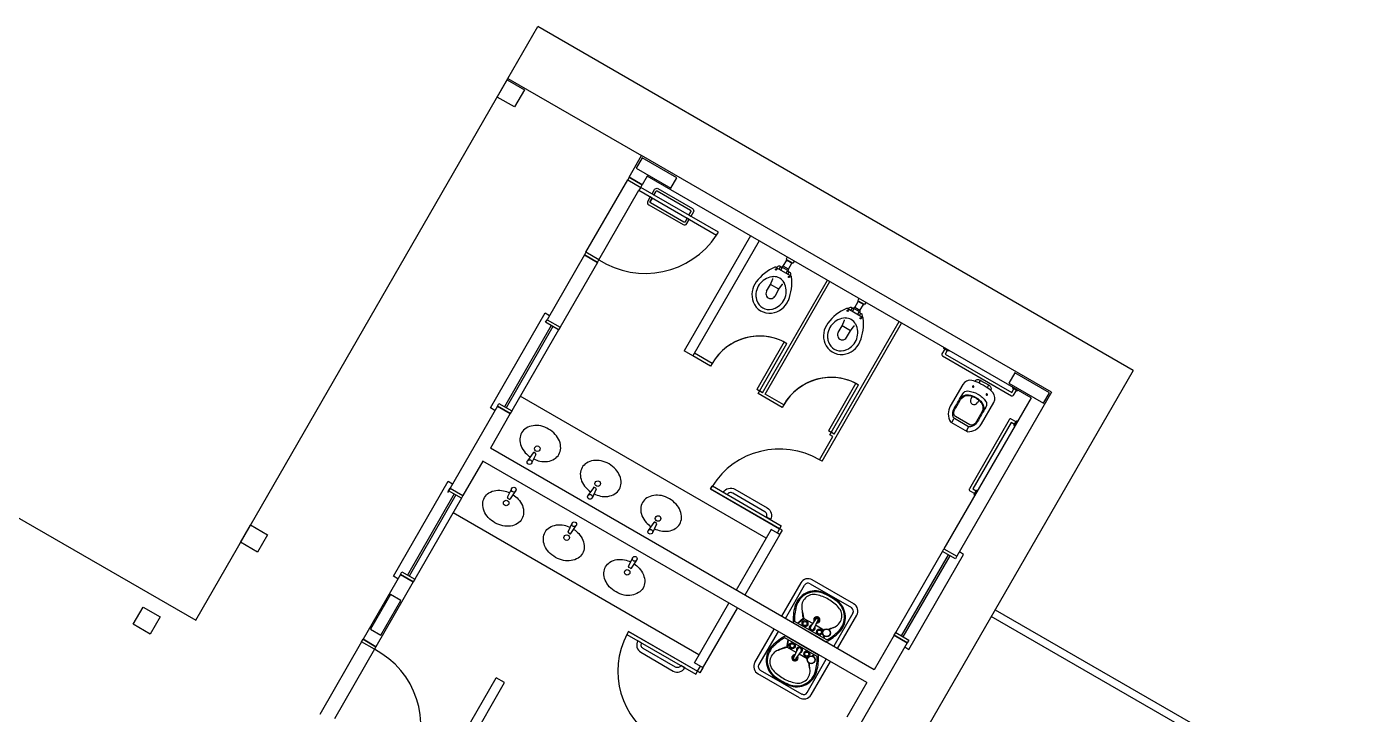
# Model space of a CAD drawing. Extents: x 175 to 700, y 53 to 250.
# Drawn here: x 339.76 to 353.13, y 101.4 to 108.3 of the extents above; entities that cross this region are included whole.
import ezdxf

# ---------------------------------------------------------------- set-up
doc = ezdxf.new("R2010")
doc.units = 0
doc.header["$LTSCALE"] = 2
doc.set_wipeout_variables(frame=1)
doc.linetypes.add('DASHDOT', pattern=[25.4, 12.7, -6.35, 0, -6.35])
for name, color, linetype in [('A-BARRA', 2, 'CONTINUOUS'), ('A-JANEL', 3, 'CONTINUOUS'), ('A-PARED', 5, 'CONTINUOUS'), ('A-PAREDE', 5, 'CONTINUOUS'), ('A-PILAR_EIXO', 5, 'DASHDOT'), ('A-PISOS-NIVEL', 1, 'CONTINUOUS'), ('A-WC', 1, 'CONTINUOUS'), ('ARQ-ALV-CORTE', 5, 'CONTINUOUS'), ('ARQ-ALV-VISTA2', 2, 'CONTINUOUS'), ('ARQ-BNC-VISTA', 1, 'CONTINUOUS'), ('ARQ-ESQ-CORTE', 3, 'CONTINUOUS'), ('ARQ-ESQ-VISTA1', 2, 'CONTINUOUS'), ('ARQ-ESQ-VISTA2', 1, 'CONTINUOUS'), ('PAG', 1, 'CONTINUOUS')]:
    doc.layers.add(name, color=color, linetype=linetype)

msp = doc.modelspace()

# ---------------------------------------------------------------- linework, layer by layer
at = {"layer": 'A-BARRA', "color": 251}
for points in [[(347.194, 103.47, -0.414214), (347.225, 103.354), (347.225, 103.354), (347.186, 103.377, 0.414214), (347.171, 103.431), (346.847, 103.619, 0.414214), (346.792, 103.604), (346.753, 103.626), (346.753, 103.626, -0.414214), (346.869, 103.658)], [(346.25, 101.834, 0.414214), (346.366, 101.865), (346.366, 101.865), (346.327, 101.888, -0.414214), (346.273, 101.873), (345.948, 102.061, -0.414214), (345.933, 102.115), (345.894, 102.138), (345.894, 102.138, 0.414214), (345.926, 102.022)]]:
    msp.add_lwpolyline(points, format="xyb", close=True, dxfattribs=at)
at = {"layer": 'A-JANEL', "color": 251}
for p, q in [((344.984, 105.358), (345.114, 105.283)), ((348.968, 103.059), (349.098, 102.985))]:
    msp.add_line(p, q, dxfattribs=at)
at = {"layer": 'A-PARED', "color": 251}
msp.add_lwpolyline([(344.755, 107.665), (344.655, 107.492), (344.482, 107.592), (344.582, 107.765)], close=True, dxfattribs=at)
at = {"layer": 'A-PAREDE', "color": 251}
for p, q in [((345.808, 106.787), (345.933, 107.004)), ((350.048, 104.63), (345.933, 107.004)), ((345.938, 106.712), (345.808, 106.787)), ((345.938, 106.712), (345.808, 106.787)), ((345.988, 106.799), (345.938, 106.712)), ((345.988, 106.799), (345.938, 106.712)), ((349.843, 104.575), (345.988, 106.799)), ((345.358, 106.008), (344.984, 105.358)), ((345.488, 105.933), (345.114, 105.283)), ((345.488, 105.933), (345.358, 106.008)), ((345.488, 105.933), (345.358, 106.008)), ((344.984, 105.358), (345.114, 105.283)), ((349.843, 104.575), (348.968, 103.059)), ((350.048, 104.63), (349.098, 102.985)), ((348.269, 101.847), (344.414, 104.07)), ((348.194, 101.717), (344.339, 103.94)), ((348.968, 103.059), (349.098, 102.985)), ((343.51, 102.803), (343.135, 102.153)), ((343.64, 102.728), (343.265, 102.078)), ((343.51, 102.803), (343.64, 102.728)), ((343.265, 102.078), (343.135, 102.153))]:
    msp.add_line(p, q, dxfattribs=at)
for points in [[(346.285, 106.783), (345.938, 106.983), (345.878, 106.879), (346.225, 106.679)], [(350.027, 104.625), (349.681, 104.825), (349.621, 104.721), (349.967, 104.521)], [(343.314, 102.194), (343.514, 102.54), (343.41, 102.6), (343.21, 102.254)], [(340.926, 102.476), (341.099, 102.376), (340.999, 102.203), (340.826, 102.303)]]:
    msp.add_lwpolyline(points, close=True, dxfattribs=at)
at = {"layer": 'A-PILAR_EIXO', "color": 251}
msp.add_lwpolyline([(342.177, 103.199), (342.077, 103.026), (341.904, 103.126), (342.004, 103.299)], close=True, dxfattribs=at)
at = {"layer": 'A-PISOS-NIVEL', "color": 251}
for p, q in [((344.59, 107.778), (344.89, 108.298)), ((350.867, 104.85), (344.89, 108.298)), ((341.455, 102.343), (344.59, 107.778)), ((344.59, 107.778), (345.933, 107.004)), ((350.867, 104.85), (348.044, 99.956)), ((338.118, 104.268), (341.455, 102.343)), ((349.481, 102.447), (364.758, 93.667)), ((364.758, 93.547), (349.443, 102.382))]:
    msp.add_line(p, q, dxfattribs=at)
at = {"layer": 'A-WC', "color": 251}
for p, q in [((347.744, 103.939), (348.543, 105.325)), ((346.625, 104.892), (346.448, 104.995)), ((346.64, 104.918), (346.463, 105.021)), ((346.64, 104.918), (346.625, 104.892)), ((347.718, 103.954), (347.851, 104.185)), ((347.744, 103.939), (347.718, 103.954)), ((347.344, 103.246), (346.625, 103.661)), ((346.625, 103.661), (347.318, 103.261)), ((346.643, 103.69), (347.335, 103.291)), ((347.318, 103.261), (347.293, 103.218)), ((347.344, 103.246), (347.315, 103.195)), ((347.335, 103.291), (347.318, 103.261)), ((345.801, 102.231), (345.784, 102.201)), ((345.784, 102.201), (346.477, 101.802)), ((345.801, 102.231), (346.494, 101.832)), ((346.52, 101.817), (345.801, 102.231)), ((346.477, 101.802), (346.494, 101.832)), ((346.494, 101.832), (346.523, 101.882)), ((346.52, 101.817), (346.549, 101.867))]:
    msp.add_line(p, q, dxfattribs=at)
msp.add_arc((347.117, 104.644), 0.55, 60.0228, 150.0228, dxfattribs=at)
at = {"layer": 'ARQ-ALV-CORTE', "color": 251}
for p, q in [((345.808, 106.787), (345.938, 106.712)), ((343.51, 102.803), (343.64, 102.728)), ((343.12, 102.127), (342.7, 101.399)), ((343.25, 102.052), (342.848, 101.355)), ((343.135, 102.153), (343.265, 102.078))]:
    msp.add_line(p, q, dxfattribs=at)
msp.add_lwpolyline([(343.265, 102.078), (343.25, 102.052), (343.12, 102.127), (343.135, 102.153)], close=True, dxfattribs=at)
msp.add_arc((342.852, 101.285), 0.864, 333.8638, 62.5601, dxfattribs=at)
at = {"layer": 'ARQ-ALV-VISTA2', "color": 251, "ltscale": 0.1}
for p, q in [((347.027, 106.199), (346.361, 105.045)), ((347.114, 106.149), (346.448, 104.995)), ((347.354, 105.895), (347.389, 105.956)), ((347.395, 105.987), (347.384, 105.967)), ((347.385, 105.964), (347.387, 105.963)), ((347.387, 105.963), (347.386, 105.96)), ((347.386, 105.957), (347.444, 105.924)), ((347.387, 105.963), (347.448, 105.928)), ((347.406, 105.865), (347.441, 105.926)), ((347.448, 105.928), (347.446, 105.925)), ((347.448, 105.928), (347.45, 105.926)), ((347.465, 105.947), (347.453, 105.927)), ((347.251, 105.769), (347.25, 105.772)), ((347.283, 105.883), (347.28, 105.885)), ((347.283, 105.883), (347.431, 105.798)), ((347.314, 105.865), (347.327, 105.889)), ((347.345, 105.879), (347.316, 105.895)), ((347.331, 105.855), (347.345, 105.879)), ((347.345, 105.879), (347.347, 105.883)), ((347.399, 105.853), (347.347, 105.883)), ((347.406, 105.865), (347.354, 105.895)), ((347.383, 105.826), (347.397, 105.849)), ((347.397, 105.849), (347.399, 105.853)), ((347.397, 105.849), (347.425, 105.833)), ((347.4, 105.816), (347.414, 105.839)), ((347.431, 105.798), (347.434, 105.796)), ((347.147, 104.626), (347.798, 105.755)), ((347.173, 104.611), (347.824, 105.74)), ((347.173, 104.611), (347.824, 105.74)), ((347.187, 105.644), (347.227, 105.712)), ((347.227, 105.712), (347.251, 105.769)), ((347.311, 105.663), (347.227, 105.712)), ((347.272, 105.595), (347.311, 105.663)), ((347.311, 105.663), (347.348, 105.713)), ((347.348, 105.713), (347.351, 105.713)), ((348.073, 105.481), (348.108, 105.541)), ((348.114, 105.572), (348.103, 105.552)), ((348.104, 105.55), (348.106, 105.548)), ((348.106, 105.548), (348.105, 105.545)), ((348.105, 105.543), (348.163, 105.51)), ((348.106, 105.548), (348.167, 105.513)), ((348.125, 105.451), (348.16, 105.511)), ((348.167, 105.513), (348.165, 105.511)), ((348.167, 105.513), (348.169, 105.512)), ((348.184, 105.532), (348.172, 105.512)), ((348.002, 105.469), (347.999, 105.47)), ((348.002, 105.469), (348.15, 105.383)), ((348.033, 105.451), (348.046, 105.474)), ((348.064, 105.464), (348.035, 105.48)), ((348.05, 105.441), (348.064, 105.464)), ((348.064, 105.464), (348.066, 105.469)), ((348.118, 105.439), (348.066, 105.468)), ((348.125, 105.451), (348.073, 105.481)), ((348.102, 105.411), (348.115, 105.434)), ((348.115, 105.434), (348.118, 105.439)), ((348.115, 105.434), (348.144, 105.418)), ((348.119, 105.401), (348.133, 105.424)), ((348.15, 105.383), (348.153, 105.381)), ((347.866, 104.211), (348.517, 105.34)), ((347.906, 105.229), (347.946, 105.297)), ((347.946, 105.297), (347.97, 105.354)), ((348.03, 105.248), (347.946, 105.297)), ((347.97, 105.354), (347.969, 105.357)), ((347.991, 105.18), (348.03, 105.248)), ((348.03, 105.248), (348.067, 105.298)), ((348.067, 105.298), (348.07, 105.298)), ((347.365, 105.135), (347.091, 104.659)), ((347.102, 104.618), (347.391, 105.12)), ((347.365, 105.135), (347.391, 105.12)), ((346.448, 104.995), (346.361, 105.045)), ((348.084, 104.72), (347.81, 104.244)), ((347.821, 104.203), (348.11, 104.705)), ((348.084, 104.72), (348.11, 104.705)), ((347.147, 104.626), (347.091, 104.659)), ((347.147, 104.626), (347.091, 104.659)), ((347.344, 104.478), (347.102, 104.618)), ((347.147, 104.626), (347.117, 104.644)), ((347.359, 104.504), (347.173, 104.611)), ((344.484, 104.492), (344.009, 103.669)), ((344.484, 104.492), (344.614, 104.417)), ((344.484, 104.492), (344.614, 104.417)), ((347.359, 104.504), (347.344, 104.478)), ((344.614, 104.417), (344.414, 104.07)), ((347.866, 104.211), (347.81, 104.244)), ((347.866, 104.211), (347.81, 104.244)), ((347.851, 104.185), (347.821, 104.203)), ((347.866, 104.211), (347.836, 104.229)), ((344.339, 103.94), (344.139, 103.594)), ((344.842, 104.023), (344.787, 103.942)), ((344.871, 104.007), (344.828, 103.918)), ((344.868, 104.017), (344.853, 104.026)), ((344.009, 103.669), (343.984, 103.625)), ((344.009, 103.669), (344.139, 103.594)), ((344.009, 103.669), (344.139, 103.594)), ((344.009, 103.669), (344.139, 103.594)), ((344.586, 103.577), (344.628, 103.665)), ((344.615, 103.56), (344.669, 103.642)), ((345.448, 103.673), (345.393, 103.593)), ((345.477, 103.657), (345.435, 103.569)), ((345.474, 103.667), (345.459, 103.676)), ((346.625, 103.661), (346.64, 103.687)), ((346.64, 103.687), (346.625, 103.661)), ((346.64, 103.687), (346.641, 103.686)), ((344.604, 103.558), (344.589, 103.566)), ((345.194, 103.23), (345.236, 103.318)), ((345.222, 103.213), (345.277, 103.294)), ((346.055, 103.324), (345.999, 103.243)), ((346.083, 103.307), (346.041, 103.219)), ((346.08, 103.317), (346.065, 103.326)), ((347.233, 103.253), (346.883, 102.646)), ((347.319, 103.203), (347.233, 103.253)), ((345.212, 103.211), (345.197, 103.219)), ((347.319, 103.203), (346.969, 102.596)), ((345.802, 102.883), (345.843, 102.971)), ((345.82, 102.864), (345.805, 102.872)), ((345.83, 102.866), (345.885, 102.947)), ((347.53, 102.717), (347.338, 102.384)), ((347.624, 102.71), (348.039, 102.47)), ((348.062, 102.509), (347.646, 102.749)), ((347.377, 102.361), (347.569, 102.695)), ((346.462, 101.917), (346.808, 102.516)), ((346.545, 101.86), (346.894, 102.466)), ((347.456, 102.316), (347.783, 102.127)), ((347.791, 102.145), (347.467, 102.332)), ((347.497, 102.315), (347.559, 102.368)), ((347.498, 102.315), (347.565, 102.359)), ((347.651, 102.31), (347.565, 102.359)), ((347.63, 102.28), (347.685, 102.358)), ((347.665, 102.26), (347.705, 102.346)), ((348.054, 102.415), (347.862, 102.082)), ((347.901, 102.059), (348.093, 102.393)), ((347.07, 101.92), (347.263, 102.254)), ((347.302, 102.231), (347.109, 101.898)), ((347.696, 101.981), (347.372, 102.167)), ((347.381, 102.186), (347.708, 101.997)), ((347.762, 102.245), (347.68, 102.293)), ((347.757, 102.165), (347.767, 102.182)), ((347.761, 102.171), (347.762, 102.186)), ((347.761, 102.163), (347.771, 102.18)), ((347.764, 102.176), (347.765, 102.183)), ((348.469, 102.193), (348.269, 101.847)), ((348.599, 102.118), (348.469, 102.193)), ((348.469, 102.193), (348.599, 102.118)), ((348.599, 102.118), (348.469, 102.193)), ((347.402, 102.15), (347.387, 102.07)), ((347.403, 102.15), (347.398, 102.069)), ((347.484, 102.02), (347.398, 102.069)), ((347.499, 102.053), (347.459, 101.966)), ((347.534, 102.033), (347.479, 101.955)), ((348.599, 102.118), (348.124, 101.295)), ((346.549, 101.867), (346.462, 101.917)), ((347.595, 101.955), (347.513, 102.003)), ((347.594, 101.618), (347.787, 101.952)), ((347.826, 101.929), (347.633, 101.596)), ((347.659, 101.994), (347.646, 101.985)), ((347.656, 101.988), (347.65, 101.984)), ((347.663, 102), (347.653, 101.983)), ((347.666, 101.998), (347.656, 101.981)), ((343.805, 100.612), (344.471, 101.767)), ((344.557, 101.717), (344.471, 101.767)), ((347.517, 101.565), (347.101, 101.804)), ((347.124, 101.843), (347.54, 101.603)), ((343.891, 100.562), (344.557, 101.717)), ((348.194, 101.717), (347.994, 101.37))]:
    msp.add_line(p, q, dxfattribs=at)
at = {"layer": 'ARQ-ALV-VISTA2', "color": 251}
for points in [[(345.923, 106.686), (345.938, 106.712), (345.808, 106.787), (345.793, 106.761)], [(346.685, 106.206), (346.703, 106.237), (345.923, 106.686), (345.905, 106.656)], [(345.488, 105.933), (345.503, 105.959), (345.373, 106.034), (345.358, 106.008)]]:
    msp.add_lwpolyline(points, close=True, dxfattribs=at)
at = {"layer": 'ARQ-ALV-VISTA2', "color": 251, "ltscale": 0.1}
for points in [[(349.02, 105.05, -0.414214), (349.006, 105.046), (348.971, 105.066, -0.414214), (348.968, 105.08), (349.02, 105.05)], [(349.713, 104.65, -0.414214), (349.699, 104.647), (349.664, 104.667, -0.414214), (349.661, 104.68), (349.713, 104.65)], [(349.678, 104.289, -0.414214), (349.674, 104.303), (349.694, 104.338, -0.414214), (349.708, 104.341), (349.678, 104.289)], [(344.849, 103.961, 0.059992), (344.911, 103.939, 0.087531), (344.988, 103.936, 0.105501), (345.058, 103.961, 0.123031), (345.102, 104.007, 0.123031), (345.12, 104.069, 0.105501), (345.107, 104.142, 0.087531), (345.066, 104.207, 0.07802), (344.999, 104.261, 0.07802), (344.919, 104.292, 0.087531), (344.842, 104.295, 0.105501), (344.773, 104.27, 0.123031), (344.728, 104.224, 0.123031), (344.711, 104.162, 0.105501), (344.723, 104.089, 0.087531), (344.764, 104.024, 0.059024), (344.813, 103.981, 0.07802)], [(345.455, 103.611, 0.059992), (345.518, 103.589, 0.087531), (345.594, 103.586, 0.105501), (345.664, 103.612, 0.123031), (345.709, 103.658, 0.123031), (345.726, 103.719, 0.105501), (345.713, 103.792, 0.087531), (345.673, 103.857, 0.07802), (345.606, 103.911, 0.07802), (345.526, 103.942, 0.087531), (345.449, 103.945, 0.105501), (345.379, 103.92, 0.123031), (345.335, 103.874, 0.123031), (345.317, 103.813, 0.105501), (345.33, 103.74, 0.087531), (345.371, 103.675, 0.059024), (345.42, 103.632, 0.07802)], [(344.643, 103.602, -0.059992), (344.693, 103.559, -0.087531), (344.735, 103.494, -0.105501), (344.748, 103.421, -0.123031), (344.731, 103.36, -0.123031), (344.687, 103.314, -0.105501), (344.617, 103.288, -0.087531), (344.54, 103.29, -0.07802), (344.46, 103.321, -0.07802), (344.393, 103.374, -0.087531), (344.351, 103.439, -0.105501), (344.338, 103.512, -0.123031), (344.355, 103.574, -0.123031), (344.399, 103.62, -0.105501), (344.469, 103.646, -0.087531), (344.546, 103.643, -0.059024), (344.607, 103.623, -0.07802)], [(349.278, 103.597, -0.414214), (349.274, 103.61), (349.294, 103.645, -0.414214), (349.308, 103.648), (349.278, 103.597)], [(346.061, 103.261, 0.059992), (346.124, 103.24, 0.087531), (346.201, 103.237, 0.105501), (346.271, 103.262, 0.123031), (346.315, 103.308, 0.123031), (346.333, 103.369, 0.105501), (346.32, 103.442, 0.087531), (346.279, 103.507, 0.07802), (346.212, 103.562, 0.07802), (346.132, 103.593, 0.087531), (346.055, 103.595, 0.105501), (345.985, 103.57, 0.123031), (345.941, 103.524, 0.123031), (345.923, 103.463, 0.105501), (345.936, 103.39, 0.087531), (345.977, 103.325, 0.059024), (346.026, 103.282, 0.07802)], [(345.251, 103.255, -0.059992), (345.301, 103.212, -0.087531), (345.342, 103.147, -0.105501), (345.356, 103.074, -0.123031), (345.339, 103.013, -0.123031), (345.295, 102.967, -0.105501), (345.225, 102.941, -0.087531), (345.148, 102.943, -0.07802), (345.068, 102.974, -0.07802), (345, 103.027, -0.087531), (344.959, 103.092, -0.105501), (344.946, 103.165, -0.123031), (344.963, 103.227, -0.123031), (345.007, 103.273, -0.105501), (345.077, 103.299, -0.087531), (345.154, 103.296, -0.059024), (345.215, 103.275, -0.07802)], [(345.859, 102.908, -0.059992), (345.909, 102.865, -0.087531), (345.95, 102.8, -0.105501), (345.964, 102.727, -0.123031), (345.947, 102.666, -0.123031), (345.902, 102.62, -0.105501), (345.833, 102.594, -0.087531), (345.756, 102.596, -0.07802), (345.676, 102.627, -0.07802), (345.608, 102.68, -0.087531), (345.567, 102.745, -0.105501), (345.554, 102.818, -0.123031), (345.571, 102.88, -0.123031), (345.615, 102.926, -0.105501), (345.685, 102.952, -0.087531), (345.761, 102.949, -0.059024), (345.823, 102.928, -0.07802)]]:
    msp.add_lwpolyline(points, format="xyb", dxfattribs=at)
for points in [[(344.629, 104.443), (344.614, 104.417), (344.484, 104.492), (344.499, 104.518)], [(344.139, 103.594), (344.124, 103.568), (343.994, 103.643), (344.009, 103.669)], [(348.614, 102.144), (348.599, 102.118), (348.469, 102.193), (348.484, 102.219)]]:
    msp.add_lwpolyline(points, close=True, dxfattribs=at)
for centre, radius in [((347.283, 105.862), 0.00682), ((347.413, 105.787), 0.00682), ((348.002, 105.448), 0.00682), ((348.132, 105.373), 0.00682), ((344.885, 104.064), 0.0278), ((344.807, 103.93), 0.024), ((344.649, 103.653), 0.024), ((345.492, 103.714), 0.0278), ((344.572, 103.519), 0.0278), ((345.414, 103.581), 0.024), ((346.098, 103.364), 0.0278), ((345.256, 103.306), 0.024), ((346.02, 103.231), 0.024), ((345.18, 103.172), 0.0278), ((345.864, 102.959), 0.024), ((345.788, 102.824), 0.0278), ((347.573, 102.309), 0.03), ((347.573, 102.309), 0.02), ((347.718, 102.225), 0.03), ((347.718, 102.225), 0.02), ((347.789, 102.216), 0.04), ((347.789, 102.216), 0.037), ((347.445, 102.088), 0.03), ((347.445, 102.088), 0.02), ((347.591, 102.004), 0.03), ((347.591, 102.004), 0.02), ((347.634, 101.947), 0.04), ((347.634, 101.947), 0.037)]:
    msp.add_circle(centre, radius, dxfattribs=at)
for centre, radius, start, end in [((347.386, 105.966), 0.002, 150.0228, 240.0228), ((347.387, 105.959), 0.002, 150.0228, 240.0228), ((347.445, 105.926), 0.002, 240.0228, 330.0228), ((347.451, 105.928), 0.002, 240.0228, 330.0228), ((347.267, 105.603), 0.187, 92.7027, 185.7713), ((347.466, 105.442), 0.484, 113.7805, 142.3423), ((347.263, 105.678), 0.112, 60.0228, 92.7027), ((347.276, 105.877), 0.00909, 60.0228, 119.0053), ((347.501, 105.459), 0.477, 113.8624, 117.241), ((347.312, 105.887), 0.00909, 60.0228, 113.8624), ((347.263, 105.678), 0.112, 27.3429, 60.0228), ((347.351, 105.889), 0.00697, 60.0228, 240.0228), ((347.402, 105.859), 0.00697, 240.0228, 60.0228), ((346.958, 105.736), 0.484, 337.7033, 6.3682), ((347.42, 105.825), 0.00909, 6.1832, 60.0228), ((346.955, 105.774), 0.477, 2.8046, 6.1832), ((347.429, 105.788), 0.00909, 6.3586, 60.0228), ((347.248, 105.611), 0.208, 142.3423, 200.9207), ((347.229, 105.619), 0.0486, 150.0228, 330.0228), ((347.197, 105.644), 0.187, 294.2742, 27.3429), ((347.217, 105.597), 0.174, 200.4995, 276.9109), ((347.24, 105.6), 0.159, 185.7713, 198.6929), ((347.214, 105.592), 0.132, 198.6929, 240.0228), ((347.213, 105.631), 0.208, 276.9109, 337.7033), ((348.105, 105.551), 0.002, 150.0228, 240.0228), ((348.106, 105.544), 0.002, 150.0228, 240.0228), ((348.164, 105.512), 0.002, 240.0228, 330.0228), ((348.17, 105.513), 0.002, 240.0228, 330.0228), ((347.214, 105.592), 0.132, 240.0228, 281.3527), ((347.208, 105.619), 0.159, 281.3527, 294.2742), ((347.986, 105.189), 0.187, 92.7027, 185.7713), ((348.185, 105.028), 0.484, 113.7805, 142.3423), ((347.982, 105.263), 0.112, 60.0228, 92.7027), ((347.995, 105.462), 0.00909, 60.0228, 119.0053), ((348.22, 105.044), 0.477, 113.8624, 117.241), ((348.031, 105.472), 0.00909, 60.0228, 113.8624), ((348.07, 105.475), 0.00697, 60.0228, 240.0228), ((348.121, 105.445), 0.00697, 240.0228, 60.0228), ((347.677, 105.321), 0.484, 337.7033, 6.3682), ((348.139, 105.41), 0.00909, 6.1832, 60.0228), ((347.674, 105.36), 0.477, 2.8046, 6.1832), ((348.148, 105.374), 0.00909, 6.3586, 60.0228), ((347.967, 105.196), 0.208, 142.3423, 200.9207), ((347.916, 105.229), 0.187, 294.2742, 27.3429), ((347.982, 105.263), 0.112, 27.3429, 60.0228), ((347.936, 105.183), 0.174, 200.4995, 276.9109), ((347.959, 105.186), 0.159, 185.7713, 198.6929), ((347.933, 105.177), 0.132, 198.6929, 240.0228), ((347.948, 105.204), 0.0486, 150.0228, 330.0228), ((347.932, 105.216), 0.208, 276.9109, 337.7033), ((347.933, 105.177), 0.132, 240.0228, 281.3527), ((347.927, 105.204), 0.159, 281.3527, 294.2742), ((347.836, 104.229), 0.55, 60.0228, 150.0228), ((347.836, 104.229), 0.55, 63.1496, 150.0228), ((344.849, 104.019), 0.008, 59.9451, 145.5915), ((344.864, 104.01), 0.008, 334.2986, 59.9451), ((345.455, 103.669), 0.008, 59.9451, 145.5915), ((345.47, 103.66), 0.008, 334.2986, 59.9451), ((344.593, 103.573), 0.008, 154.7065, 240.3529), ((344.608, 103.565), 0.008, 240.3529, 325.9994), ((346.061, 103.319), 0.008, 59.9451, 145.5915), ((346.076, 103.311), 0.008, 334.2986, 59.9451), ((345.201, 103.226), 0.008, 154.7065, 240.3529), ((345.216, 103.218), 0.008, 240.3529, 325.9994), ((345.809, 102.879), 0.008, 154.7065, 240.3529), ((345.824, 102.871), 0.008, 240.3529, 325.9994), ((347.604, 102.675), 0.085, 60.0228, 150.0228), ((347.604, 102.675), 0.04, 60.0228, 150.0228), ((347.675, 102.427), 0.21, 68.1482, 165.1343), ((347.677, 102.428), 0.2, 67.9079, 164.7411), ((347.663, 102.479), 0.123, 77.6098, 190.5825), ((347.598, 102.185), 0.424, 60.0228, 77.6098), ((347.532, 102.07), 0.587, 60.0228, 67.9079), ((347.532, 102.07), 0.595, 60.0228, 68.1482), ((347.532, 102.07), 0.587, 52.1377, 60.0228), ((347.532, 102.07), 0.595, 51.8974, 60.0228), ((347.972, 102.348), 0.518, 165.1343, 183.5727), ((347.972, 102.348), 0.505, 164.7411, 181.8156), ((354.229, 103.11), 6.719, 185.5825, 186.188), ((354.146, 103.69), 6.719, 190.5825, 191.3505), ((347.598, 102.185), 0.424, 42.4358, 60.0228), ((347.82, 102.388), 0.123, 289.4631, 42.4358), ((347.769, 102.375), 0.2, 315.3045, 52.1377), ((347.769, 102.373), 0.21, 314.9113, 51.8974), ((348.019, 102.435), 0.04, 330.0228, 60.0228), ((348.019, 102.435), 0.085, 330.0228, 60.0228), ((347.563, 102.387), 0.0137, 186.188, 248.2939), ((347.571, 102.37), 0.0126, 191.3505, 240.0228), ((347.645, 102.267), 0.03, 98.8271, 21.2185), ((347.692, 102.347), 0.0315, 267.9716, 212.79), ((347.692, 102.347), 0.021, 280.9483, 200.3137), ((347.694, 102.351), 0.0118, 334.8352, 145.2104), ((347.611, 101.723), 0.518, 116.4729, 134.9113), ((347.611, 101.723), 0.505, 118.23, 135.3045), ((347.646, 102.267), 0.02, 140.398, 339.6476), ((347.552, 102.59), 0.518, 296.4729, 314.9113), ((347.552, 102.59), 0.505, 298.23, 315.3045), ((345.623, 108.607), 6.719, 288.9569, 289.4631), ((345.079, 108.388), 6.719, 293.9924, 294.4631), ((347.394, 101.94), 0.21, 134.9113, 231.8974), ((347.394, 101.937), 0.2, 135.3045, 232.1377), ((347.343, 101.925), 0.123, 109.4631, 222.4358), ((350.084, 95.925), 6.719, 113.8575, 114.4631), ((349.541, 95.706), 6.719, 108.6951, 109.4631), ((347.372, 102.058), 0.0137, 51.7517, 113.8575), ((347.391, 102.058), 0.0126, 60.0228, 108.6951), ((347.518, 102.046), 0.03, 278.8271, 201.2185), ((347.518, 102.046), 0.02, 320.398, 159.6476), ((347.144, 101.878), 0.085, 150.0228, 240.0228), ((347.144, 101.878), 0.04, 150.0228, 240.0228), ((347.472, 101.966), 0.0315, 87.2556, 32.074), ((347.472, 101.966), 0.021, 99.7319, 19.0973), ((347.469, 101.961), 0.0118, 154.8352, 325.2104), ((341.017, 100.623), 6.719, 10.5825, 11.0887), ((340.935, 101.203), 6.719, 5.5825, 6.0532), ((347.191, 101.965), 0.505, 344.7411, 1.8156), ((347.191, 101.965), 0.518, 345.1343, 3.5727), ((347.565, 102.128), 0.424, 222.4358, 240.0228), ((347.632, 102.243), 0.595, 231.8974, 240.0228), ((347.632, 102.243), 0.587, 232.1377, 240.0228), ((347.565, 102.128), 0.424, 240.0228, 257.6098), ((347.489, 101.886), 0.21, 248.1482, 345.1343), ((347.486, 101.884), 0.2, 247.9079, 344.7411), ((347.501, 101.834), 0.123, 257.6098, 10.5825), ((347.632, 102.243), 0.595, 240.0228, 248.1482), ((347.632, 102.243), 0.587, 240.0228, 247.9079), ((347.56, 101.638), 0.085, 240.0228, 330.0228), ((347.56, 101.638), 0.04, 240.0228, 330.0228)]:
    msp.add_arc(centre, radius, start, end, dxfattribs=at)
at = {"layer": 'ARQ-BNC-VISTA', "color": 251}
for p, q in [((345.373, 106.034), (345.793, 106.761)), ((345.503, 105.959), (345.905, 106.656)), ((347.183, 103.166), (344.714, 104.59)), ((346.508, 101.997), (344.039, 103.421))]:
    msp.add_line(p, q, dxfattribs=at)
at = {"layer": 'ARQ-ESQ-CORTE', "color": 251}
for points in [[(346.039, 106.579), (346.019, 106.544), (346.039, 106.579), (346.02, 106.59), (345.995, 106.547, 0.414214), (346.004, 106.512), (346.351, 106.313, 0.414214), (346.385, 106.322), (346.41, 106.365), (346.391, 106.376), (346.371, 106.341, -0.414214), (346.357, 106.338), (346.022, 106.531, -0.414214), (346.019, 106.544)], [(346.056, 106.609), (346.076, 106.644), (346.056, 106.609), (346.037, 106.62), (346.062, 106.664, -0.414214), (346.097, 106.673), (346.443, 106.473, -0.414214), (346.452, 106.439), (346.427, 106.395), (346.408, 106.406), (346.428, 106.441, 0.414214), (346.425, 106.454), (346.09, 106.648, 0.414214), (346.076, 106.644)]]:
    msp.add_lwpolyline(points, format="xyb", dxfattribs=at)
at = {"layer": 'ARQ-ESQ-VISTA1', "color": 251}
for p, q in [((345.025, 105.299), (344.556, 104.485)), ((345.042, 105.289), (344.573, 104.475)), ((345.099, 105.257), (344.629, 104.443)), ((344.051, 103.61), (343.581, 102.796)), ((344.068, 103.6), (343.599, 102.786)), ((344.124, 103.568), (343.655, 102.754)), ((348.484, 102.219), (348.953, 103.033)), ((349.01, 103.001), (348.54, 102.187)), ((349.027, 102.991), (348.557, 102.177))]:
    msp.add_line(p, q, dxfattribs=at)
for points in [[(344.459, 104.448), (344.416, 104.473), (344.965, 105.426), (345.009, 105.401)], [(343.485, 102.759), (343.441, 102.784), (343.991, 103.737), (344.034, 103.712)], [(348.574, 102.075), (348.617, 102.05), (349.166, 103.003), (349.123, 103.028)]]:
    msp.add_lwpolyline(points, dxfattribs=at)
for points in [[(345.114, 105.283), (345.099, 105.257), (344.969, 105.332), (344.984, 105.358)], [(349.098, 102.985), (349.083, 102.959), (348.953, 103.033), (348.968, 103.059)], [(343.655, 102.754), (343.64, 102.728), (343.51, 102.803), (343.525, 102.828)]]:
    msp.add_lwpolyline(points, close=True, dxfattribs=at)
at = {"layer": 'ARQ-ESQ-VISTA2', "color": 251, "linetype": 'Continuous'}
msp.add_arc((345.968, 106.687), 0.864, 237.4855, 326.1818, dxfattribs=at)
at = {"layer": 'PAG', "color": 251}
for centre, radius, start, end in [((347.117, 104.644), 0.55, 63.1496, 150.0228), ((347.318, 103.261), 0.8, 60.0228, 147.8737), ((346.494, 101.832), 0.8, 152.1719, 240.0228)]:
    msp.add_arc(centre, radius, start, end, dxfattribs=at)

# ---------------------------------------------------------------- next in the draw order: wipeouts: each hides what was drawn before it
at = {"color": 251, "ltscale": 0.1}
msp.add_wipeout([(349.12, 104.283), (349.038, 104.33), (349.034, 104.334), (349.031, 104.339), (349.029, 104.343), (349.026, 104.349), (349.024, 104.353), (349.02, 104.364), (349.017, 104.374), (349.016, 104.382), (349.013, 104.394), (349.012, 104.41), (349.012, 104.419), (349.012, 104.424), (349.012, 104.427), (349.012, 104.43), (349.014, 104.443), (349.016, 104.45), (349.018, 104.455), (349.02, 104.463), (349.023, 104.471), (349.023, 104.473), (349.026, 104.48), (349.031, 104.489), (349.032, 104.492), (349.157, 104.708), (349.164, 104.718), (349.168, 104.722), (349.173, 104.727), (349.179, 104.733), (349.185, 104.736), (349.187, 104.738), (349.19, 104.74), (349.193, 104.741), (349.196, 104.743), (349.2, 104.745), (349.204, 104.746), (349.214, 104.748), (349.222, 104.75), (349.227, 104.75), (349.238, 104.75), (349.249, 104.749), (349.259, 104.746), (349.271, 104.743), (349.277, 104.741), (349.278, 104.742), (349.279, 104.743), (349.282, 104.747), (349.285, 104.749), (349.287, 104.75), (349.291, 104.753), (349.292, 104.754), (349.294, 104.755), (349.296, 104.755), (349.297, 104.756), (349.301, 104.757), (349.303, 104.757), (349.304, 104.757), (349.305, 104.758), (349.306, 104.758), (349.306, 104.758), (349.307, 104.758), (349.308, 104.758), (349.308, 104.758), (349.309, 104.758), (349.31, 104.758), (349.311, 104.758), (349.313, 104.758), (349.315, 104.757), (349.318, 104.757), (349.321, 104.756), (349.324, 104.755), (349.329, 104.753), (349.33, 104.753), (349.421, 104.7), (349.421, 104.7), (349.422, 104.699), (349.422, 104.699), (349.423, 104.698), (349.425, 104.697), (349.426, 104.697), (349.427, 104.696), (349.428, 104.695), (349.43, 104.693), (349.432, 104.691), (349.434, 104.689), (349.434, 104.688), (349.435, 104.686), (349.437, 104.683), (349.438, 104.681), (349.438, 104.68), (349.439, 104.678), (349.439, 104.678), (349.439, 104.677), (349.441, 104.672), (349.441, 104.672), (349.441, 104.671), (349.441, 104.67), (349.441, 104.669), (349.441, 104.667), (349.441, 104.667), (349.441, 104.666), (349.441, 104.665), (349.441, 104.664), (349.441, 104.664), (349.441, 104.663), (349.441, 104.662), (349.441, 104.661), (349.441, 104.661), (349.441, 104.66), (349.441, 104.659), (349.44, 104.657), (349.44, 104.656), (349.44, 104.655), (349.438, 104.65), (349.438, 104.649), (349.438, 104.648), (349.439, 104.648), (349.442, 104.645), (349.446, 104.641), (349.45, 104.637), (349.461, 104.625), (349.465, 104.619), (349.468, 104.614), (349.47, 104.61), (349.473, 104.605), (349.475, 104.601), (349.475, 104.599), (349.477, 104.594), (349.478, 104.59), (349.479, 104.582), (349.48, 104.576), (349.48, 104.57), (349.48, 104.565), (349.479, 104.559), (349.478, 104.553), (349.477, 104.547), (349.476, 104.543), (349.474, 104.538), (349.473, 104.536), (349.473, 104.536), (349.472, 104.534), (349.47, 104.531), (349.47, 104.529), (349.469, 104.528), (349.469, 104.528), (349.344, 104.312), (349.339, 104.304), (349.336, 104.3), (349.335, 104.298), (349.332, 104.295), (349.33, 104.292), (349.328, 104.289), (349.327, 104.287), (349.325, 104.286), (349.324, 104.285), (349.324, 104.284), (349.322, 104.283), (349.313, 104.274), (349.311, 104.272), (349.307, 104.269), (349.306, 104.268), (349.304, 104.267), (349.302, 104.265), (349.3, 104.263), (349.298, 104.262), (349.296, 104.261), (349.293, 104.258), (349.288, 104.255), (349.279, 104.251), (349.276, 104.249), (349.266, 104.245), (349.259, 104.242), (349.25, 104.24), (349.235, 104.237), (349.225, 104.235), (349.217, 104.235), (349.206, 104.235), (349.202, 104.235), (349.201, 104.236)], dxfattribs=at).dxf.layer = 'ARQ-ALV-VISTA2'

# ---------------------------------------------------------------- next in the draw order: linework, layer by layer
at = {"layer": 'ARQ-ALV-VISTA2', "color": 251, "ltscale": 0.1}
for p, q in [((349.038, 104.33), (349.201, 104.236)), ((349.201, 104.236), (349.193, 104.24)), ((349.198, 104.249), (349.215, 104.28))]:
    msp.add_line(p, q, dxfattribs=at)
for points in [[(348.976, 105.064), (348.948, 105.016, 0.414214), (348.954, 104.996), (349.647, 104.596, 0.414214), (349.667, 104.601), (349.695, 104.649)], [(349.198, 104.249, 0.407906), (349.201, 104.236, 0.131537), (349.206, 104.234, 0.273863), (349.344, 104.312), (349.469, 104.528, 0.319419), (349.46, 104.627, 0.074713), (349.403, 104.675, 0.017899), (349.317, 104.725, 0.074713), (349.247, 104.749, 0.319419), (349.157, 104.708), (349.032, 104.492, 0.273863), (349.034, 104.333, 0.136488), (349.038, 104.33, 0.402244), (349.051, 104.333), (349.069, 104.364, 0.337727), (349.068, 104.371)], [(349.278, 104.742, -0.378909), (349.33, 104.753), (349.421, 104.7, -0.378909), (349.438, 104.65)], [(349.341, 104.746, 0.414214), (349.329, 104.743), (349.318, 104.724)], [(349.41, 104.706, -0.414214), (349.413, 104.694), (349.402, 104.675)], [(349.126, 104.56, -0.305538), (349.215, 104.604, -0.097448), (349.29, 104.578, -0.097448), (349.35, 104.526, -0.305538), (349.357, 104.427)], [(349.252, 104.589), (349.238, 104.564, 1), (349.304, 104.526)], [(349.692, 104.333), (349.644, 104.361, 0.414214), (349.623, 104.355), (349.224, 103.662, 0.414214), (349.229, 103.642), (349.277, 103.615)]]:
    msp.add_lwpolyline(points, format="xyb", dxfattribs=at)
for points in [[(349.002, 105.049), (348.982, 105.014), (349.649, 104.629), (349.669, 104.664)], [(349.318, 104.55), (349.304, 104.525)], [(349.677, 104.307), (349.642, 104.327), (349.257, 103.66), (349.292, 103.64)]]:
    msp.add_lwpolyline(points, dxfattribs=at)
for points in [[(349.387, 104.54, -0.295956), (349.389, 104.482, 0.008003), (349.303, 104.333, -0.219669), (349.234, 104.282, -0.1825), (349.215, 104.285), (349.074, 104.366, -0.1825), (349.062, 104.381, -0.21967), (349.071, 104.467, 0.008003), (349.157, 104.616, -0.295956), (349.208, 104.643, -0.109342), (349.309, 104.611, -0.109342)], [(349.318, 104.55, -0.042994), (349.342, 104.526, -0.312272), (349.349, 104.432, 0.00507), (349.295, 104.337, -0.107996), (349.269, 104.307, -0.297508), (349.228, 104.305), (349.084, 104.388, -0.297509), (349.066, 104.424, -0.107996), (349.079, 104.462, 0.00507), (349.134, 104.556, -0.312272), (349.219, 104.597, -0.091294), (349.287, 104.573, -0.048111)], [(349.266, 104.693, 1), (349.258, 104.68, 1)], [(349.401, 104.614, 1), (349.394, 104.601, 1)]]:
    msp.add_lwpolyline(points, format="xyb", close=True, dxfattribs=at)
msp.add_arc((349.22, 104.277), 0.00533, 75.3779, 150.0228, dxfattribs=at)

doc.saveas('drawing.dxf')
